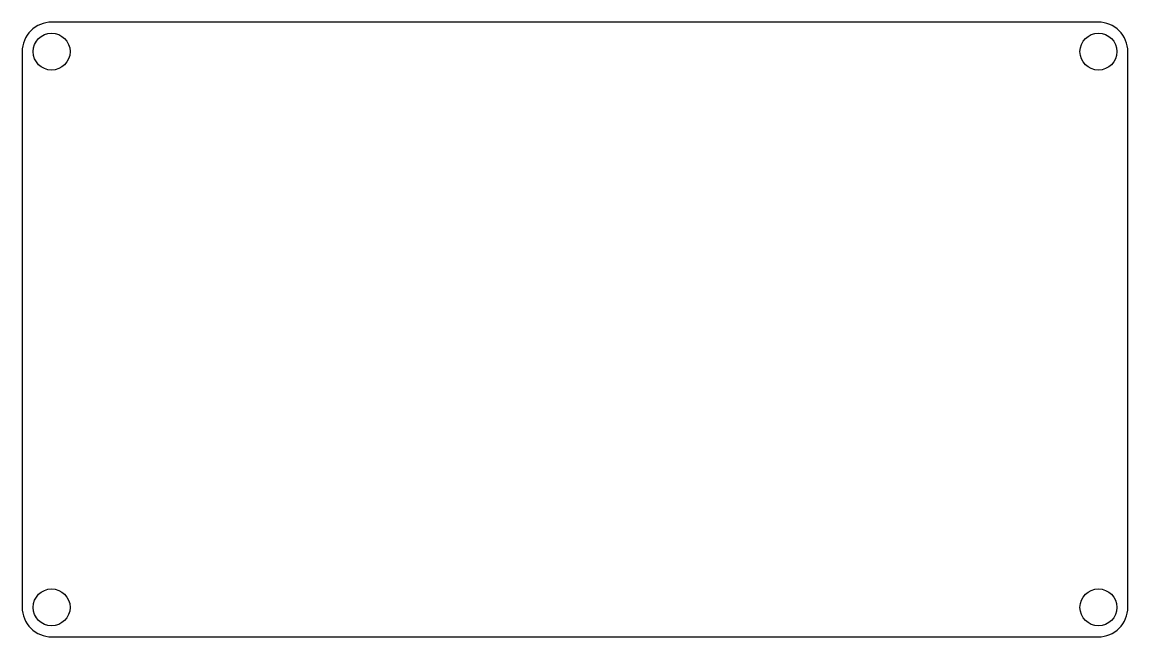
# Model space of a CAD drawing. Header units: millimetres. Extents: x -88 to 92, y -56 to 44.
import ezdxf

# ---------------------------------------------------------------- set-up
doc = ezdxf.new("R2010")
doc.units = ezdxf.units.MM
doc.layers.get('0').update_dxf_attribs({"linetype": 'CONTINUOUS'})

msp = doc.modelspace()

# ---------------------------------------------------------------- linework, layer by layer
msp.add_lwpolyline([(87.4, 43.94), (-83, 43.94, 0.414214), (-87.8, 39.14), (-87.8, -51.26, 0.414214), (-83, -56.06), (87.4, -56.06, 0.414214), (92.2, -51.26), (92.2, 39.14, 0.414214)], format="xyb", close=True)
for centre in [(-83, 39.14, 0), (87.4, 39.14, 0), (-83, -51.26, 0), (87.4, -51.26, 0)]:
    msp.add_circle(centre, 3)

doc.saveas('drawing.dxf')
